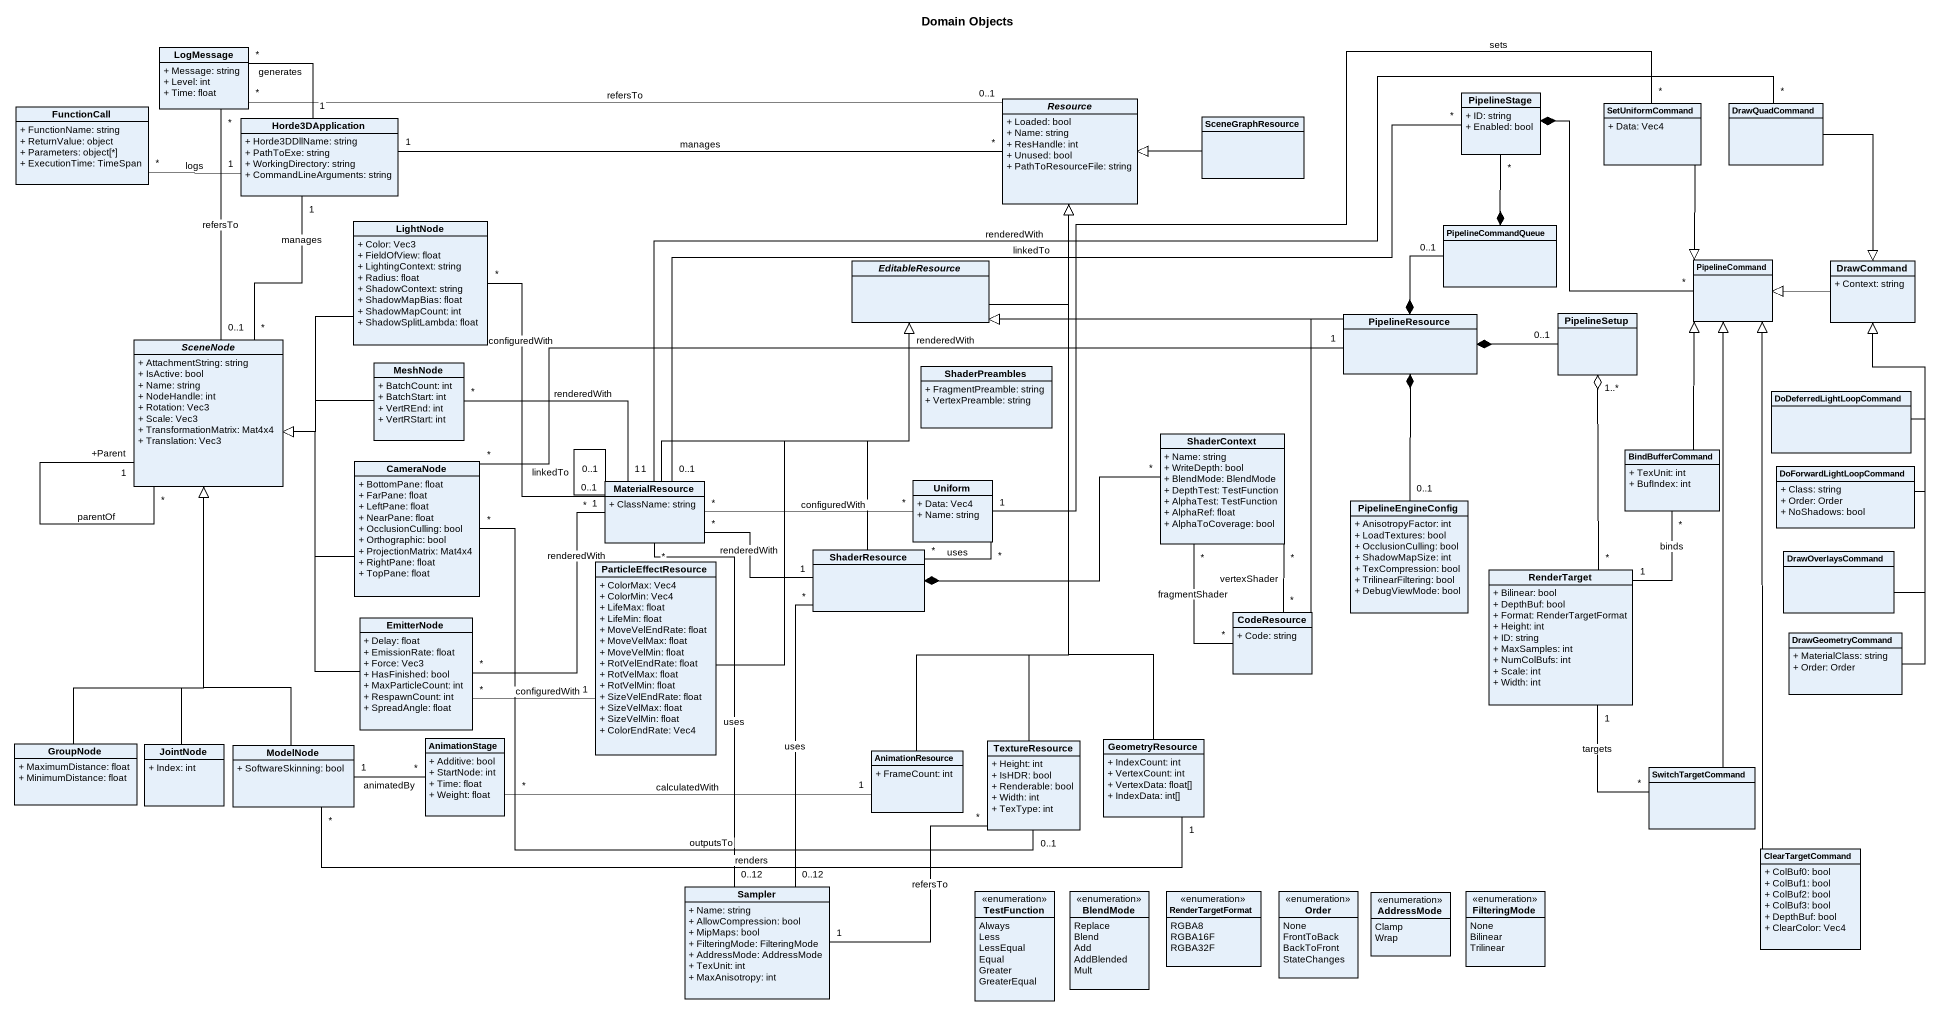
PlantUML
@startuml
title Domain Objects
hide circle
hide empty members
skinparam classAttributeIconSize 0
class LogMessage {
  + Message: string
  + Level: int
  + Time: float
}
class PipelineStage {
  + ID: string
  + Enabled: bool
}
class FunctionCall {
  + FunctionName: string
  + ReturnValue: object
  + Parameters: object[*]
  + ExecutionTime: TimeSpan
}
class Horde3DApplication {
  + Horde3DDllName: string
  + PathToExe: string
  + WorkingDirectory: string
  + CommandLineArguments: string
}
abstract class Resource {
  + Loaded: bool
  + Name: string
  + ResHandle: int
  + Unused: bool
  + PathToResourceFile: string
}
class SceneGraphResource
class SetUniformCommand {
  + Data: Vec4
}
class DrawQuadCommand
class LightNode {
  + Color: Vec3
  + FieldOfView: float
  + LightingContext: string
  + Radius: float
  + ShadowContext: string
  + ShadowMapBias: float
  + ShadowMapCount: int
  + ShadowSplitLambda: float
}
class PipelineCommandQueue
abstract class EditableResource
class PipelineCommand
class DrawCommand {
  + Context: string
}
class PipelineResource
class PipelineSetup
abstract class SceneNode {
  + AttachmentString: string
  + IsActive: bool
  + Name: string
  + NodeHandle: int
  + Rotation: Vec3
  + Scale: Vec3
  + TransformationMatrix: Mat4x4
  + Translation: Vec3
}
class MeshNode {
  + BatchCount: int
  + BatchStart: int
  + VertREnd: int
  + VertRStart: int
}
class ShaderPreambles {
  + FragmentPreamble: string
  + VertexPreamble: string
}
class DoDeferredLightLoopCommand
class ShaderContext {
  + Name: string
  + WriteDepth: bool
  + BlendMode: BlendMode
  + DepthTest: TestFunction
  + AlphaTest: TestFunction
  + AlphaRef: float
  + AlphaToCoverage: bool
}
class BindBufferCommand {
  + TexUnit: int
  + BufIndex: int
}
class CameraNode {
  + BottomPane: float
  + FarPane: float
  + LeftPane: float
  + NearPane: float
  + OcclusionCulling: bool
  + Orthographic: bool
  + ProjectionMatrix: Mat4x4
  + RightPane: float
  + TopPane: float
}
class MaterialResource {
  + ClassName: string
}
class Uniform {
  + Data: Vec4
  + Name: string
}
class DoForwardLightLoopCommand {
  + Class: string
  + Order: Order
  + NoShadows: bool
}
class PipelineEngineConfig {
  + AnisotropyFactor: int
  + LoadTextures: bool
  + OcclusionCulling: bool
  + ShadowMapSize: int
  + TexCompression: bool
  + TrilinearFiltering: bool
  + DebugViewMode: bool
}
class ParticleEffectResource {
  + ColorMax: Vec4
  + ColorMin: Vec4
  + LifeMax: float
  + LifeMin: float
  + MoveVelEndRate: float
  + MoveVelMax: float
  + MoveVelMin: float
  + RotVelEndRate: float
  + RotVelMax: float
  + RotVelMin: float
  + SizeVelEndRate: float
  + SizeVelMax: float
  + SizeVelMin: float
  + ColorEndRate: Vec4
}
class ShaderResource
class RenderTarget {
  + Bilinear: bool
  + DepthBuf: bool
  + Format: RenderTargetFormat
  + Height: int
  + ID: string
  + MaxSamples: int
  + NumColBufs: int
  + Scale: int
  + Width: int
}
class DrawOverlaysCommand
class CodeResource {
  + Code: string
}
class EmitterNode {
  + Delay: float
  + EmissionRate: float
  + Force: Vec3
  + HasFinished: bool
  + MaxParticleCount: int
  + RespawnCount: int
  + SpreadAngle: float
}
class DrawGeometryCommand {
  + MaterialClass: string
  + Order: Order
}
class GroupNode {
  + MaximumDistance: float
  + MinimumDistance: float
}
class JointNode {
  + Index: int
}
class ModelNode {
  + SoftwareSkinning: bool
}
class AnimationStage {
  + Additive: bool
  + StartNode: int
  + Time: float
  + Weight: float
}
class AnimationResource {
  + FrameCount: int
}
class TextureResource {
  + Height: int
  + IsHDR: bool
  + Renderable: bool
  + Width: int
  + TexType: int
}
class GeometryResource {
  + IndexCount: int
  + VertexCount: int
  + VertexData: float[]
  + IndexData: int[]
}
class SwitchTargetCommand
class ClearTargetCommand {
  + ColBuf0: bool
  + ColBuf1: bool
  + ColBuf2: bool
  + ColBuf3: bool
  + DepthBuf: bool
  + ClearColor: Vec4
}
class Sampler {
  + Name: string
  + AllowCompression: bool
  + MipMaps: bool
  + FilteringMode: FilteringMode
  + AddressMode: AddressMode
  + TexUnit: int
  + MaxAnisotropy: int
}
enum TestFunction {
  Always
  Less
  LessEqual
  Equal
  Greater
  GreaterEqual
}
enum BlendMode {
  Replace
  Blend
  Add
  AddBlended
  Mult
}
enum RenderTargetFormat {
  RGBA8
  RGBA16F
  RGBA32F
}
enum Order {
  None
  FrontToBack
  BackToFront
  StateChanges
}
enum AddressMode {
  Clamp
  Wrap
}
enum FilteringMode {
  None
  Bilinear
  Trilinear
}
LogMessage "*" -- "1" Horde3DApplication : generates
LogMessage "*" -right- "0..1" Resource : refersTo
LogMessage "*" -- "0..1" SceneNode : refersTo
PipelineStage *-- "*" PipelineCommand
FunctionCall "*" -right- "1" Horde3DApplication : logs
Horde3DApplication "1" -right- "*" Resource : manages
Horde3DApplication "1" -- "*" SceneNode : manages
SceneGraphResource -left-|> Resource
SetUniformCommand --|> PipelineCommand
SetUniformCommand "*" -left- "1" Uniform : sets
DrawQuadCommand --|> DrawCommand
DrawQuadCommand "*" -left- "1" MaterialResource : renderedWith
LightNode --|> SceneNode
LightNode "*" -- "0..1" MaterialResource : configuredWith
PipelineCommandQueue *-up- "*" PipelineStage
PipelineCommandQueue "0..1" --* PipelineResource
EditableResource -up-|> Resource
DrawCommand -left-|> PipelineCommand
PipelineResource -left-|> EditableResource
PipelineResource *-- "0..1" PipelineEngineConfig
PipelineSetup "0..1" -left-* PipelineResource
SceneNode "+Parent\n1" -- "*" SceneNode : parentOf
MeshNode -left-|> SceneNode
MeshNode "*" -right- "1" MaterialResource : renderedWith
DoDeferredLightLoopCommand -up-|> DrawCommand
ShaderContext "*" -- "*" CodeResource : vertexShader
ShaderContext "*" -- "*" CodeResource : fragmentShader
BindBufferCommand -up-|> PipelineCommand
BindBufferCommand "*" -- "1" RenderTarget : binds
CameraNode "*" -right- "1" PipelineResource : renderedWith
CameraNode -left-|> SceneNode
CameraNode "*" -right- "0..1" TextureResource : outputsTo
MaterialResource "0..1" -right- "*" PipelineStage : linkedTo
MaterialResource -up-|> EditableResource
MaterialResource "0..1" -- "*" MaterialResource : linkedTo
MaterialResource "*" -- "0..12" Sampler : uses
Uniform "*" -left- "*" MaterialResource : configuredWith
Uniform "*" -- "*" ShaderResource : uses
DoForwardLightLoopCommand -up-|> DrawCommand
ParticleEffectResource -up-|> EditableResource
ShaderResource -up-|> EditableResource
ShaderResource *-right- "*" ShaderContext
ShaderResource "1" -left- "*" MaterialResource : renderedWith
ShaderResource "*" -- "0..12" Sampler : uses
RenderTarget "*" -up-o "1..*" PipelineSetup
DrawOverlaysCommand -up-|> DrawCommand
CodeResource -up-|> EditableResource
EmitterNode -up-|> SceneNode
EmitterNode "*" -up- "1" MaterialResource : renderedWith
EmitterNode "*" -right- "1" ParticleEffectResource : configuredWith
DrawGeometryCommand -up-|> DrawCommand
GroupNode -up-|> SceneNode
JointNode -up-|> SceneNode
ModelNode -up-|> SceneNode
ModelNode "1" -right- "*" AnimationStage : animatedBy
ModelNode "*" -right- "1" GeometryResource : renders
AnimationStage "*" -right- "1" AnimationResource : calculatedWith
AnimationResource -up-|> Resource
TextureResource -up-|> Resource
GeometryResource -up-|> Resource
SwitchTargetCommand -up-|> PipelineCommand
SwitchTargetCommand "*" -up- "1" RenderTarget : targets
ClearTargetCommand -up-|> PipelineCommand
Sampler "1" -right- "*" TextureResource : refersTo
@enduml
